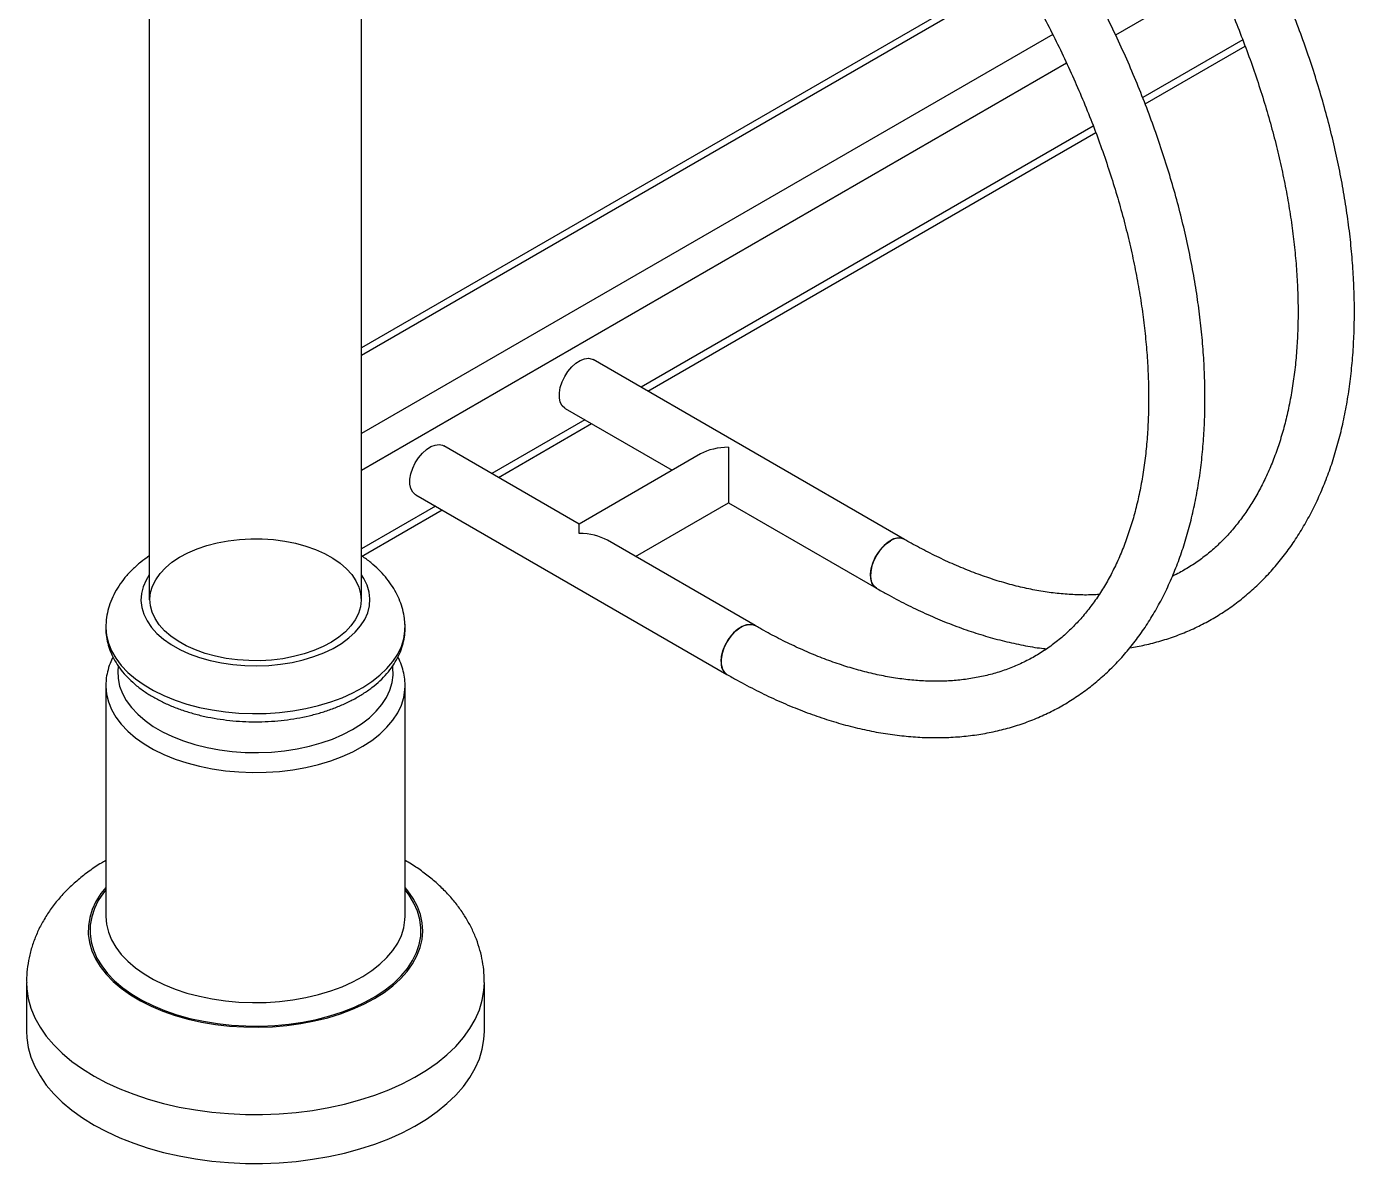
# Model space of a CAD drawing. Header units: millimetres. Extents: x 3621 to 9561, y -2206 to 1994.
# Drawn here: x 7408.9 to 7785.9, y -522.3 to -199.6 of the extents above; entities that cross this region are included whole.
import ezdxf

# ---------------------------------------------------------------- set-up
doc = ezdxf.new("R2010")
doc.units = ezdxf.units.MM

# ---------------------------------------------------------------- blocks, each defined once
blk = doc.blocks.new('izometria')
for p, q in [((-3176.19, 1597.22), (-3176.19, 1234.85)), ((-3115.89, 1234.85), (-3115.89, 1597.2)), ((-2929.82, 1413.76), (-3115.89, 1306.35)), ((-2928.87, 1412.15), (-3115.89, 1304.18)), ((-2873.27, 1411.59), (-2901.78, 1395.12)), ((-2919.64, 1395.26), (-3115.89, 1281.98)), ((-2865.69, 1393.75), (-2894.1, 1377.35)), ((-2893.4, 1375.59), (-2865.02, 1391.97)), ((-2915.7, 1387.09), (-3115.89, 1271.52)), ((-2908.12, 1369.26), (-3036.5, 1295.15)), ((-3034.62, 1294.06), (-2907.45, 1367.48)), ((-2961.73, 1251.98), (-3050.11, 1303.01)), ((-3052.5, 1285.91), (-3078.92, 1270.65)), ((-3058.11, 1289.15), (-3027.69, 1271.59)), ((-3077.05, 1269.57), (-3050.62, 1284.83)), ((-3054.11, 1256.33), (-3092.54, 1278.52)), ((-3019.69, 1276.21), (-3054.11, 1256.33)), ((-3100.54, 1264.66), (-3012.15, 1213.63)), ((-3094.92, 1261.42), (-3115.89, 1249.31)), ((-3115.89, 1247.15), (-3093.05, 1260.33)), ((-3038.11, 1247.1), (-3011.69, 1262.35)), ((-3011.69, 1262.35), (-2969.73, 1238.13)), ((-3004.15, 1227.49), (-3046.11, 1251.72)), ((-3188.54, 1210.35), (-3188.54, 1145.03)), ((-3103.54, 1145.03), (-3103.54, 1210.35)), ((-3211.04, 1126.25), (-3211.04, 1112.36)), ((-3081.04, 1112.36), (-3081.04, 1126.25))]:
    blk.add_line(p, q)
at = {"flags": 128}
for points in [[(-3058.11, 1289.15), (-3058.22, 1289.22), (-3058.96, 1289.91), (-3059.47, 1290.9), (-3059.74, 1292.13), (-3059.74, 1293.54), (-3059.47, 1295.07), (-3058.96, 1296.65), (-3058.22, 1298.2), (-3057.29, 1299.65), (-3056.21, 1300.94), (-3055.03, 1302), (-3053.81, 1302.78), (-3052.6, 1303.25), (-3051.46, 1303.38), (-3050.45, 1303.17), (-3050.11, 1303.01)], [(-3100.54, 1264.66), (-3100.65, 1264.73), (-3101.39, 1265.42), (-3101.9, 1266.41), (-3102.16, 1267.64), (-3102.16, 1269.05), (-3101.9, 1270.58), (-3101.39, 1272.16), (-3100.65, 1273.71), (-3099.72, 1275.16), (-3098.63, 1276.45), (-3097.46, 1277.51), (-3096.23, 1278.29), (-3095.03, 1278.76), (-3093.89, 1278.89), (-3092.88, 1278.68), (-3092.54, 1278.52)], [(-3011.69, 1278.12), (-3011.69, 1276.89), (-3011.69, 1275.49), (-3011.69, 1273.98), (-3011.69, 1272.39), (-3011.69, 1270.78), (-3011.69, 1269.2), (-3011.69, 1267.69), (-3011.69, 1266.29), (-3011.69, 1265.06), (-3011.69, 1264.02), (-3011.69, 1263.22), (-3011.69, 1262.67), (-3011.69, 1262.39), (-3011.69, 1262.35)], [(-3054.11, 1253.63), (-3054.11, 1254.72), (-3054.11, 1255.55), (-3054.11, 1256.09), (-3054.11, 1256.32), (-3054.11, 1256.33)], [(-3170.1, 1224.5), (-3171.89, 1226.06), (-3173.39, 1227.73), (-3174.56, 1229.48), (-3175.4, 1231.29), (-3175.89, 1233.14), (-3176.04, 1235.01), (-3175.83, 1236.89), (-3175.27, 1238.73), (-3174.37, 1240.53), (-3173.14, 1242.27), (-3171.59, 1243.92), (-3169.74, 1245.46), (-3167.62, 1246.88), (-3165.24, 1248.15), (-3162.63, 1249.27), (-3159.83, 1250.23), (-3156.87, 1251), (-3153.78, 1251.58), (-3150.6, 1251.96), (-3147.37, 1252.15), (-3144.12, 1252.13), (-3140.9, 1251.91), (-3137.73, 1251.49), (-3134.66, 1250.87), (-3131.73, 1250.07), (-3128.96, 1249.09), (-3126.4, 1247.94), (-3124.06, 1246.63), (-3121.98, 1245.19), (-3120.18, 1243.63), (-3118.69, 1241.97), (-3117.52, 1240.22), (-3116.68, 1238.4), (-3116.18, 1236.55), (-3116.04, 1234.68), (-3116.25, 1232.81), (-3116.8, 1230.96), (-3117.7, 1229.16), (-3118.93, 1227.42), (-3120.48, 1225.77), (-3122.33, 1224.23), (-3124.46, 1222.81), (-3126.84, 1221.54), (-3129.44, 1220.42), (-3132.24, 1219.47), (-3135.2, 1218.7), (-3138.29, 1218.11), (-3141.47, 1217.73), (-3144.7, 1217.54), (-3147.95, 1217.56), (-3151.18, 1217.78), (-3154.34, 1218.2), (-3157.41, 1218.82), (-3160.35, 1219.62), (-3163.11, 1220.61), (-3165.68, 1221.76), (-3168.02, 1223.06), (-3170.1, 1224.5)], [(-2961.73, 1251.98), (-2961.84, 1252.04), (-2962.81, 1252.34), (-2963.92, 1252.29), (-2965.11, 1251.9), (-2966.34, 1251.2), (-2967.53, 1250.2), (-2968.64, 1248.97), (-2969.62, 1247.55), (-2970.41, 1246.02), (-2970.98, 1244.44), (-2971.31, 1242.89), (-2971.37, 1241.44), (-2971.18, 1240.16), (-2970.72, 1239.11), (-2970.04, 1238.34), (-2969.73, 1238.13)], [(-2969.73, 1238.13), (-2970.41, 1238.69), (-2970.98, 1239.6), (-2971.31, 1240.78), (-2971.37, 1242.15), (-2971.18, 1243.66), (-2970.72, 1245.23), (-2970.04, 1246.8), (-2969.15, 1248.28), (-2968.1, 1249.61), (-2966.94, 1250.73), (-2965.73, 1251.59)], [(-3176.19, 1241.87), (-3177.07, 1240.43), (-3177.92, 1238.53), (-3178.41, 1236.58), (-3178.55, 1234.62), (-3178.33, 1232.66), (-3177.75, 1230.72), (-3176.83, 1228.83), (-3175.58, 1227.01), (-3174, 1225.27), (-3172.11, 1223.63)], [(-3172.11, 1223.63), (-3169.94, 1222.12), (-3167.5, 1220.75), (-3164.83, 1219.53), (-3161.95, 1218.48), (-3158.9, 1217.61), (-3155.71, 1216.93), (-3152.42, 1216.44), (-3149.05, 1216.16), (-3145.65, 1216.08), (-3142.25, 1216.21), (-3138.9, 1216.54), (-3135.62, 1217.07), (-3132.46, 1217.79), (-3129.45, 1218.71), (-3126.62, 1219.8), (-3124, 1221.05), (-3121.62, 1222.46), (-3119.51, 1224), (-3117.69, 1225.66), (-3116.18, 1227.42), (-3115, 1229.26), (-3114.16, 1231.16), (-3113.67, 1233.11), (-3113.53, 1235.07), (-3113.75, 1237.03), (-3114.32, 1238.97), (-3115.24, 1240.86), (-3115.89, 1241.87)], [(-3188.52, 1227.8), (-3188.54, 1226.97), (-3188.35, 1224.74), (-3187.81, 1222.53), (-3186.93, 1220.35), (-3185.71, 1218.24), (-3184.15, 1216.19), (-3182.29, 1214.23), (-3180.12, 1212.38)], [(-3180.12, 1212.38), (-3177.67, 1210.66), (-3174.96, 1209.06), (-3172.01, 1207.62), (-3168.84, 1206.34), (-3165.48, 1205.23), (-3161.97, 1204.3), (-3158.32, 1203.55), (-3154.57, 1203.01), (-3150.74, 1202.66), (-3146.88, 1202.51), (-3143.02, 1202.57), (-3139.17, 1202.83), (-3135.39, 1203.29), (-3131.69, 1203.95), (-3128.11, 1204.8), (-3124.68, 1205.83), (-3121.43, 1207.04), (-3118.38, 1208.41), (-3115.56, 1209.94), (-3112.99, 1211.61), (-3110.7, 1213.41), (-3108.7, 1215.32), (-3107.01, 1217.33), (-3105.64, 1219.42), (-3104.61, 1221.57), (-3103.92, 1223.77), (-3103.58, 1226), (-3103.56, 1227.81)], [(-3013.81, 1217.3), (-3013.68, 1218.78), (-3013.29, 1220.34), (-3012.66, 1221.92), (-3011.81, 1223.43), (-3010.8, 1224.8), (-3009.67, 1225.98), (-3008.46, 1226.91), (-3007.24, 1227.54), (-3006.06, 1227.84), (-3004.98, 1227.8), (-3004.15, 1227.49)], [(-3004.15, 1227.49), (-3004.49, 1227.66), (-3005.5, 1227.86), (-3006.64, 1227.73), (-3007.85, 1227.26), (-3009.07, 1226.48), (-3010.25, 1225.42), (-3011.33, 1224.14), (-3012.26, 1222.68), (-3013, 1221.13), (-3013.51, 1219.55), (-3013.78, 1218.02), (-3013.78, 1216.61), (-3013.51, 1215.38), (-3013, 1214.4), (-3012.26, 1213.7), (-3012.15, 1213.63)], [(-3185.02, 1215.87), (-3185.13, 1214.63), (-3185.05, 1212.48), (-3184.62, 1210.35), (-3183.84, 1208.25), (-3182.71, 1206.2), (-3181.26, 1204.22), (-3179.48, 1202.33), (-3177.4, 1200.55)], [(-3177.4, 1200.55), (-3175.04, 1198.89), (-3172.41, 1197.37), (-3169.55, 1196), (-3166.47, 1194.79), (-3163.21, 1193.76), (-3159.79, 1192.91), (-3156.25, 1192.25), (-3152.61, 1191.78), (-3148.92, 1191.52), (-3145.2, 1191.47), (-3141.48, 1191.62), (-3137.81, 1191.97), (-3134.22, 1192.52), (-3130.73, 1193.27), (-3127.37, 1194.2), (-3124.19, 1195.31), (-3121.21, 1196.6), (-3118.45, 1198.04), (-3115.94, 1199.63), (-3113.7, 1201.34), (-3111.76, 1203.18), (-3110.12, 1205.11), (-3108.81, 1207.12), (-3107.84, 1209.19), (-3107.22, 1211.31), (-3106.94, 1213.45), (-3107.02, 1215.6), (-3107.05, 1215.85)], [(-3180.12, 1195.69), (-3177.67, 1193.96), (-3174.96, 1192.37), (-3172.01, 1190.93), (-3168.84, 1189.64), (-3165.48, 1188.53), (-3161.97, 1187.6), (-3158.32, 1186.86), (-3154.57, 1186.31), (-3150.74, 1185.97), (-3146.88, 1185.82), (-3143.02, 1185.88), (-3139.17, 1186.14), (-3135.39, 1186.6), (-3131.69, 1187.26), (-3128.11, 1188.1), (-3124.68, 1189.14), (-3121.43, 1190.35), (-3118.38, 1191.72), (-3115.56, 1193.25), (-3112.99, 1194.92), (-3110.7, 1196.72), (-3108.7, 1198.63), (-3107.01, 1200.64), (-3105.64, 1202.73), (-3104.61, 1204.88), (-3103.92, 1207.08), (-3103.58, 1209.3), (-3103.54, 1210.42)], [(-3188.54, 1210.38), (-3188.54, 1210.28), (-3188.35, 1208.05), (-3187.81, 1205.84), (-3186.93, 1203.66), (-3185.71, 1201.54), (-3184.15, 1199.5), (-3182.29, 1197.54), (-3180.12, 1195.69)], [(-3188.54, 1153.19), (-3189.92, 1151.43), (-3191.32, 1149.22), (-3192.39, 1146.94), (-3193.11, 1144.62), (-3193.48, 1142.27), (-3193.5, 1139.91), (-3193.17, 1137.56), (-3192.49, 1135.23), (-3191.47, 1132.94), (-3190.11, 1130.72), (-3188.43, 1128.57), (-3186.43, 1126.51), (-3184.13, 1124.56)], [(-3188.54, 1152.53), (-3189.2, 1151.68), (-3190.66, 1149.47), (-3191.77, 1147.19), (-3192.54, 1144.87), (-3192.96, 1142.51), (-3193.02, 1140.15), (-3192.72, 1137.78), (-3192.06, 1135.45), (-3191.06, 1133.15), (-3189.71, 1130.92), (-3188.03, 1128.76), (-3186.03, 1126.69), (-3183.73, 1124.73)], [(-3184.13, 1124.56), (-3181.55, 1122.73), (-3178.71, 1121.04), (-3175.62, 1119.49), (-3172.32, 1118.1), (-3168.82, 1116.88), (-3165.15, 1115.84), (-3161.34, 1114.98), (-3157.42, 1114.32), (-3153.41, 1113.85), (-3149.35, 1113.59), (-3145.26, 1113.53), (-3141.18, 1113.67), (-3137.14, 1114.01), (-3133.16, 1114.55), (-3129.28, 1115.29), (-3125.52, 1116.21), (-3121.91, 1117.32), (-3118.49, 1118.61), (-3115.26, 1120.06), (-3112.27, 1121.66), (-3109.52, 1123.41), (-3107.04, 1125.29), (-3104.86, 1127.28), (-3102.97, 1129.37), (-3101.41, 1131.55), (-3100.18, 1133.8), (-3099.28, 1136.11), (-3098.74, 1138.44), (-3098.54, 1140.8), (-3098.69, 1143.16), (-3099.2, 1145.5), (-3100.05, 1147.81), (-3101.24, 1150.06), (-3102.77, 1152.25), (-3103.54, 1153.19)], [(-3183.73, 1124.73), (-3181.14, 1122.9), (-3178.28, 1121.2), (-3175.18, 1119.65), (-3171.85, 1118.27), (-3168.33, 1117.06), (-3164.64, 1116.03), (-3160.81, 1115.19), (-3156.86, 1114.54), (-3152.83, 1114.1), (-3148.75, 1113.86), (-3144.65, 1113.82), (-3140.57, 1114), (-3136.52, 1114.37), (-3132.54, 1114.95), (-3128.67, 1115.73), (-3124.93, 1116.7), (-3121.35, 1117.86), (-3117.96, 1119.19), (-3114.78, 1120.68), (-3111.84, 1122.33), (-3109.16, 1124.12), (-3106.76, 1126.04), (-3104.66, 1128.07), (-3102.88, 1130.21), (-3101.42, 1132.42), (-3100.3, 1134.7), (-3099.53, 1137.02), (-3099.12, 1139.38), (-3099.06, 1141.74), (-3099.36, 1144.1), (-3100.01, 1146.44), (-3101.02, 1148.73), (-3102.36, 1150.97), (-3103.54, 1152.53)], [(-3188.54, 1145.03), (-3188.54, 1144.96), (-3188.35, 1142.73), (-3187.81, 1140.51), (-3186.93, 1138.34), (-3185.71, 1136.22), (-3184.15, 1134.17), (-3182.29, 1132.22), (-3180.12, 1130.37)], [(-3180.12, 1130.37), (-3177.67, 1128.64), (-3174.96, 1127.05), (-3172.01, 1125.6), (-3168.84, 1124.32), (-3165.48, 1123.21), (-3161.97, 1122.28), (-3158.32, 1121.54), (-3154.57, 1120.99), (-3150.74, 1120.64), (-3146.88, 1120.5), (-3143.02, 1120.55), (-3139.17, 1120.81), (-3135.39, 1121.27), (-3131.69, 1121.93), (-3128.11, 1122.78), (-3124.68, 1123.81), (-3121.43, 1125.02), (-3118.38, 1126.4), (-3115.56, 1127.93), (-3112.99, 1129.6), (-3110.7, 1131.4), (-3108.7, 1133.31), (-3107.01, 1135.32), (-3105.64, 1137.41), (-3104.61, 1139.56), (-3103.92, 1141.76), (-3103.58, 1143.98), (-3103.54, 1145.03)], [(-3211.04, 1126.25), (-3210.96, 1124.41), (-3210.55, 1121.65), (-3209.78, 1118.91), (-3208.67, 1116.21), (-3207.22, 1113.57), (-3205.43, 1111), (-3203.31, 1108.5), (-3200.89, 1106.11), (-3198.16, 1103.83)], [(-3198.16, 1103.83), (-3195.15, 1101.67), (-3191.87, 1099.64), (-3188.34, 1097.76), (-3184.58, 1096.03), (-3180.61, 1094.47), (-3176.46, 1093.08), (-3172.13, 1091.88), (-3167.66, 1090.86), (-3163.08, 1090.03), (-3158.4, 1089.41), (-3153.65, 1088.98), (-3148.86, 1088.76), (-3144.06, 1088.74), (-3139.27, 1088.93), (-3134.51, 1089.32), (-3129.82, 1089.91), (-3125.21, 1090.7), (-3120.72, 1091.69), (-3116.37, 1092.86), (-3112.18, 1094.22), (-3108.17, 1095.75), (-3104.38, 1097.44), (-3100.81, 1099.3), (-3097.48, 1101.3), (-3094.42, 1103.44), (-3091.65, 1105.7), (-3089.17, 1108.08), (-3087, 1110.55), (-3085.15, 1113.11), (-3083.64, 1115.74), (-3082.46, 1118.43), (-3081.64, 1121.16), (-3081.16, 1123.92), (-3081.04, 1126.25)], [(-3211.04, 1112.36), (-3210.96, 1110.53), (-3210.55, 1107.77), (-3209.78, 1105.03), (-3208.67, 1102.33), (-3207.22, 1099.69), (-3205.43, 1097.11), (-3203.31, 1094.62), (-3200.89, 1092.23), (-3198.16, 1089.95)], [(-3198.16, 1089.95), (-3195.15, 1087.79), (-3191.87, 1085.76), (-3188.34, 1083.88), (-3184.58, 1082.15), (-3180.61, 1080.59), (-3176.46, 1079.2), (-3172.13, 1078), (-3167.66, 1076.98), (-3163.08, 1076.15), (-3158.4, 1075.53), (-3153.65, 1075.1), (-3148.86, 1074.88), (-3144.06, 1074.86), (-3139.27, 1075.05), (-3134.51, 1075.44), (-3129.82, 1076.03), (-3125.21, 1076.82), (-3120.72, 1077.8), (-3116.37, 1078.98), (-3112.18, 1080.33), (-3108.17, 1081.86), (-3104.38, 1083.56), (-3100.81, 1085.42), (-3097.48, 1087.42), (-3094.42, 1089.56), (-3091.65, 1091.82), (-3089.17, 1094.2), (-3087, 1096.67), (-3085.15, 1099.23), (-3083.64, 1101.86), (-3082.46, 1104.55), (-3081.64, 1107.28), (-3081.16, 1110.04), (-3081.04, 1112.36)]]:
    blk.add_lwpolyline(points, dxfattribs=at)
for centre, start, end in [((-2963.39, 1248.39), 65.1604, 126.179), ((-3009.87, 1216.87), 173.8175, 234.8339)]:
    blk.add_arc(centre, 3.96, start, end)
for centre, start_param, end_param in [((-3011.69, 1271.59), 1.570796, 2.356113), ((-3054.11, 1247.1), 0.785479, 1.570796)]:
    blk.add_ellipse(centre, major_axis=(11.31, 0), ratio=0.577382, start_param=start_param, end_param=end_param)
for points, knots in [([(-2897.75, 1221.2), (-2896.33, 1221.45), (-2893.34, 1221.97), (-2888.93, 1223.13), (-2884.5, 1224.59), (-2880.22, 1226.34), (-2876.09, 1228.37), (-2872.13, 1230.67), (-2868.33, 1233.24), (-2864.7, 1236.07), (-2861.25, 1239.16), (-2857.98, 1242.51), (-2854.9, 1246.11), (-2852.01, 1249.96), (-2849.31, 1254.05), (-2846.82, 1258.38), (-2844.54, 1262.93), (-2842.47, 1267.71), (-2840.61, 1272.7), (-2838.98, 1277.9), (-2837.57, 1283.29), (-2836.39, 1288.86), (-2835.44, 1294.61), (-2834.72, 1300.51), (-2834.24, 1306.57), (-2833.98, 1312.76), (-2833.96, 1319.09), (-2834.17, 1325.52), (-2834.61, 1332.06), (-2835.28, 1338.7), (-2836.18, 1345.41), (-2837.3, 1352.2), (-2838.64, 1359.04), (-2840.2, 1365.93), (-2841.98, 1372.85), (-2843.96, 1379.8), (-2846.16, 1386.76), (-2848.56, 1393.72), (-2851.16, 1400.67), (-2853.96, 1407.6), (-2856.95, 1414.49), (-2860.12, 1421.33), (-2863.47, 1428.12), (-2867, 1434.84), (-2870.69, 1441.48), (-2874.54, 1448.03), (-2878.56, 1454.48), (-2882.71, 1460.81), (-2887.01, 1467.02), (-2891.45, 1473.1), (-2896.01, 1479.03), (-2900.69, 1484.8), (-2905.49, 1490.41), (-2910.38, 1495.85), (-2915.38, 1501.1), (-2920.46, 1506.16), (-2925.62, 1511.02), (-2930.86, 1515.67), (-2936.15, 1520.1), (-2941.51, 1524.31), (-2946.9, 1528.28), (-2952.34, 1532), (-2957.29, 1535.16), (-2960.42, 1537.01), (-2961.73, 1537.77)], [0, 0, 0, 0, 0.0144221, 0.0303176, 0.0461473, 0.0619213, 0.0776533, 0.0933594, 0.1090572, 0.124759, 0.1404825, 0.1562439, 0.1720567, 0.1879313, 0.2038742, 0.2198881, 0.2359722, 0.2521226, 0.268333, 0.2845958, 0.3009022, 0.3172437, 0.3336123, 0.3500002, 0.3664013, 0.38281, 0.399222, 0.4156331, 0.4320408, 0.4484434, 0.4648399, 0.4812295, 0.4976119, 0.5139871, 0.5303552, 0.5467167, 0.5630718, 0.5794211, 0.5957653, 0.612105, 0.6284408, 0.6447735, 0.6611037, 0.6774324, 0.69376, 0.7100874, 0.7264152, 0.7427441, 0.7590747, 0.7754079, 0.7917443, 0.8080847, 0.8244299, 0.8407804, 0.8571371, 0.8735006, 0.8898715, 0.9062502, 0.9226372, 0.9390328, 0.955437, 0.9718497, 0.9882702, 1, 1, 1, 1]), ([(-2969.73, 1523.92), (-2968.85, 1523.4), (-2966.29, 1521.91), (-2962.06, 1519.24), (-2957.03, 1515.84), (-2952.01, 1512.19), (-2947.01, 1508.3), (-2942.05, 1504.19), (-2937.12, 1499.86), (-2932.25, 1495.31), (-2927.44, 1490.55), (-2922.7, 1485.6), (-2918.04, 1480.46), (-2913.47, 1475.14), (-2909, 1469.66), (-2904.64, 1464.01), (-2900.39, 1458.23), (-2896.27, 1452.3), (-2892.29, 1446.25), (-2888.44, 1440.09), (-2884.75, 1433.83), (-2881.2, 1427.48), (-2877.83, 1421.05), (-2874.62, 1414.56), (-2871.58, 1408.02), (-2868.73, 1401.44), (-2866.06, 1394.84), (-2863.59, 1388.22), (-2861.31, 1381.6), (-2859.23, 1375), (-2857.35, 1368.43), (-2855.69, 1361.89), (-2854.23, 1355.4), (-2852.98, 1348.99), (-2851.94, 1342.64), (-2851.12, 1336.39), (-2850.52, 1330.24), (-2850.13, 1324.21), (-2849.96, 1318.3), (-2850, 1312.53), (-2850.25, 1306.91), (-2850.72, 1301.45), (-2851.39, 1296.16), (-2852.27, 1291.04), (-2853.35, 1286.12), (-2854.63, 1281.39), (-2856.11, 1276.86), (-2857.78, 1272.54), (-2859.64, 1268.44), (-2861.69, 1264.56), (-2863.92, 1260.9), (-2866.33, 1257.48), (-2868.92, 1254.28), (-2871.69, 1251.33), (-2874.65, 1248.62), (-2877.77, 1246.15), (-2881.08, 1243.96), (-2883.72, 1242.42), (-2885.3, 1241.71), (-2885.67, 1241.55)], [0, 0, 0, 0, 0.009313, 0.02708, 0.044855, 0.062637, 0.080428, 0.098228, 0.116038, 0.133857, 0.151684, 0.169521, 0.187365, 0.205216, 0.223073, 0.240936, 0.258804, 0.276676, 0.294551, 0.312428, 0.330306, 0.348184, 0.366062, 0.383938, 0.401812, 0.419682, 0.437548, 0.455408, 0.473262, 0.491109, 0.508949, 0.52678, 0.544602, 0.562413, 0.580215, 0.598006, 0.615786, 0.633555, 0.651315, 0.669066, 0.68681, 0.704549, 0.722287, 0.740028, 0.757777, 0.775541, 0.79333, 0.811155, 0.829029, 0.846968, 0.864989, 0.883108, 0.901341, 0.919702, 0.938194, 0.956813, 0.975538, 0.994337, 1, 1, 1, 1]), ([(-3012.15, 1213.63), (-3011.18, 1213.08), (-3008.39, 1211.49), (-3003.75, 1209.06), (-2998.25, 1206.42), (-2992.76, 1204.07), (-2987.29, 1202), (-2981.85, 1200.21), (-2976.44, 1198.71), (-2971.09, 1197.51), (-2965.79, 1196.6), (-2960.57, 1196), (-2955.43, 1195.69), (-2950.39, 1195.69), (-2945.45, 1195.98), (-2940.62, 1196.57), (-2935.92, 1197.46), (-2931.35, 1198.64), (-2926.93, 1200.1), (-2922.65, 1201.85), (-2918.52, 1203.88), (-2914.56, 1206.17), (-2910.76, 1208.74), (-2907.13, 1211.58), (-2903.68, 1214.67), (-2900.41, 1218.02), (-2897.33, 1221.62), (-2894.43, 1225.47), (-2891.74, 1229.56), (-2889.25, 1233.88), (-2886.96, 1238.44), (-2884.89, 1243.22), (-2883.04, 1248.21), (-2881.4, 1253.41), (-2880, 1258.79), (-2878.82, 1264.37), (-2877.87, 1270.11), (-2877.15, 1276.02), (-2876.66, 1282.08), (-2876.41, 1288.27), (-2876.39, 1294.59), (-2876.6, 1301.03), (-2877.04, 1307.57), (-2877.71, 1314.21), (-2878.6, 1320.92), (-2879.72, 1327.7), (-2881.07, 1334.55), (-2882.63, 1341.44), (-2884.4, 1348.36), (-2886.39, 1355.31), (-2888.59, 1362.27), (-2890.99, 1369.23), (-2893.59, 1376.18), (-2896.39, 1383.1), (-2899.37, 1390), (-2902.54, 1396.84), (-2905.9, 1403.63), (-2909.42, 1410.35), (-2913.12, 1416.99), (-2916.97, 1423.54), (-2920.98, 1429.99), (-2925.14, 1436.32), (-2929.44, 1442.53), (-2933.88, 1448.6), (-2938.44, 1454.53), (-2943.12, 1460.31), (-2947.91, 1465.92), (-2952.81, 1471.36), (-2957.8, 1476.61), (-2962.89, 1481.67), (-2968.05, 1486.53), (-2973.28, 1491.18), (-2978.58, 1495.61), (-2983.93, 1499.82), (-2989.33, 1503.79), (-2994.77, 1507.51), (-2999.71, 1510.67), (-3002.85, 1512.51), (-3004.15, 1513.28)], [0, 0, 0, 0, 0.007103, 0.020545, 0.033992, 0.047438, 0.060878, 0.074309, 0.087726, 0.101121, 0.114488, 0.12782, 0.141109, 0.154347, 0.16753, 0.180654, 0.193717, 0.20672, 0.21967, 0.232575, 0.245445, 0.258294, 0.271136, 0.283981, 0.296844, 0.309738, 0.322675, 0.335661, 0.348704, 0.361805, 0.374963, 0.388175, 0.401436, 0.414741, 0.428081, 0.441449, 0.45484, 0.468247, 0.481664, 0.495088, 0.508514, 0.52194, 0.535363, 0.548782, 0.562195, 0.575603, 0.589005, 0.602402, 0.615792, 0.629177, 0.642557, 0.655932, 0.669303, 0.68267, 0.696034, 0.709396, 0.722755, 0.736113, 0.749471, 0.762828, 0.776185, 0.789544, 0.802903, 0.816265, 0.82963, 0.842998, 0.856369, 0.869745, 0.883126, 0.896513, 0.909906, 0.923305, 0.936711, 0.950124, 0.963544, 0.976971, 0.990404, 1, 1, 1, 1]), ([(-3012.15, 1499.42), (-3011.27, 1498.91), (-3008.72, 1497.42), (-3004.49, 1494.75), (-2999.46, 1491.35), (-2994.44, 1487.7), (-2989.44, 1483.81), (-2984.47, 1479.7), (-2979.55, 1475.36), (-2974.68, 1470.81), (-2969.87, 1466.06), (-2965.13, 1461.11), (-2960.47, 1455.97), (-2955.9, 1450.65), (-2951.43, 1445.16), (-2947.07, 1439.52), (-2942.82, 1433.73), (-2938.7, 1427.81), (-2934.71, 1421.76), (-2930.87, 1415.6), (-2927.17, 1409.34), (-2923.63, 1402.99), (-2920.25, 1396.56), (-2917.04, 1390.07), (-2914.01, 1383.53), (-2911.16, 1376.95), (-2908.49, 1370.35), (-2906.02, 1363.73), (-2903.74, 1357.11), (-2901.66, 1350.51), (-2899.78, 1343.93), (-2898.11, 1337.4), (-2896.65, 1330.91), (-2895.4, 1324.49), (-2894.37, 1318.15), (-2893.55, 1311.9), (-2892.95, 1305.75), (-2892.56, 1299.72), (-2892.38, 1293.81), (-2892.42, 1288.04), (-2892.68, 1282.42), (-2893.14, 1276.96), (-2893.82, 1271.66), (-2894.69, 1266.55), (-2895.78, 1261.62), (-2897.06, 1256.89), (-2898.54, 1252.37), (-2900.21, 1248.05), (-2902.07, 1243.95), (-2904.11, 1240.07), (-2906.34, 1236.41), (-2908.76, 1232.99), (-2911.35, 1229.79), (-2914.12, 1226.84), (-2917.07, 1224.12), (-2920.2, 1221.66), (-2923.5, 1219.45), (-2926.98, 1217.51), (-2930.61, 1215.84), (-2934.39, 1214.44), (-2938.31, 1213.33), (-2942.36, 1212.5), (-2946.53, 1211.95), (-2950.81, 1211.68), (-2955.19, 1211.7), (-2959.66, 1211.99), (-2964.23, 1212.55), (-2968.88, 1213.39), (-2973.6, 1214.51), (-2978.39, 1215.89), (-2983.25, 1217.55), (-2988.15, 1219.48), (-2993.11, 1221.67), (-2998, 1224.09), (-3001.69, 1226.08), (-3003.71, 1227.24), (-3004.15, 1227.49)], [0, 0, 0, 0, 0.007128, 0.020725, 0.034329, 0.047938, 0.061555, 0.075178, 0.088808, 0.102445, 0.116089, 0.12974, 0.143397, 0.157059, 0.170726, 0.184397, 0.198072, 0.21175, 0.22543, 0.239112, 0.252795, 0.266478, 0.28016, 0.293842, 0.307521, 0.321197, 0.334871, 0.34854, 0.362204, 0.375863, 0.389517, 0.403163, 0.416803, 0.430435, 0.444059, 0.457675, 0.471283, 0.484882, 0.498474, 0.51206, 0.52564, 0.539216, 0.552792, 0.56637, 0.579953, 0.593549, 0.607164, 0.620806, 0.634486, 0.648215, 0.662007, 0.675874, 0.689829, 0.70388, 0.718033, 0.732283, 0.746614, 0.761001, 0.775408, 0.789784, 0.804098, 0.818326, 0.832456, 0.846487, 0.860424, 0.87428, 0.888065, 0.901794, 0.915479, 0.929131, 0.942758, 0.95637, 0.969972, 0.983569, 0.996441, 1, 1, 1, 1]), ([(-2906.45, 1236.35), (-2907.1, 1236.3), (-2909.16, 1236.15), (-2912.77, 1236.2), (-2917.24, 1236.48), (-2921.8, 1237.04), (-2926.45, 1237.88), (-2931.17, 1239), (-2935.97, 1240.39), (-2940.82, 1242.05), (-2945.73, 1243.97), (-2950.68, 1246.17), (-2955.58, 1248.58), (-2959.27, 1250.57), (-2961.29, 1251.73), (-2961.73, 1251.98)], [0, 0, 0, 0, 0.040297, 0.12743, 0.214047, 0.300229, 0.386057, 0.471609, 0.556953, 0.642148, 0.727242, 0.812275, 0.897277, 0.977749, 1, 1, 1, 1]), ([(-3176.19, 1247.26), (-3177.01, 1246.68), (-3178.73, 1245.49), (-3181.03, 1243.44), (-3183.12, 1241.18), (-3184.88, 1238.79), (-3186.31, 1236.3), (-3187.4, 1233.73), (-3188.11, 1231.13), (-3188.47, 1229.14), (-3188.48, 1228.03), (-3188.49, 1227.79)], [0, 0, 0, 0, 0.120312, 0.249977, 0.377855, 0.502958, 0.624633, 0.742739, 0.857596, 0.969837, 1, 1, 1, 1]), ([(-3103.59, 1227.81), (-3103.62, 1228.39), (-3103.7, 1229.81), (-3104.18, 1232.05), (-3104.98, 1234.5), (-3106.07, 1236.88), (-3107.45, 1239.16), (-3109.11, 1241.35), (-3111.05, 1243.44), (-3113.29, 1245.4), (-3114.92, 1246.67), (-3115.85, 1247.24), (-3115.89, 1247.26)], [0, 0, 0, 0, 0.073667, 0.182841, 0.292367, 0.403107, 0.515844, 0.631214, 0.749607, 0.871062, 0.995224, 1, 1, 1, 1]), ([(-2969.73, 1238.13), (-2968.76, 1237.58), (-2965.96, 1235.98), (-2961.32, 1233.55), (-2955.82, 1230.92), (-2950.33, 1228.56), (-2944.86, 1226.49), (-2939.42, 1224.7), (-2934.01, 1223.2), (-2928.66, 1222.02), (-2924.46, 1221.25), (-2922.06, 1220.99), (-2921.41, 1220.92)], [0, 0, 0, 0, 0.059436, 0.171913, 0.284428, 0.396932, 0.509395, 0.621779, 0.734041, 0.846126, 0.957976, 1, 1, 1, 1]), ([(-3188.49, 1227.76), (-3188.51, 1227.19), (-3188.58, 1225.84), (-3188.3, 1223.7), (-3187.73, 1221.4), (-3186.85, 1219.15), (-3185.68, 1216.96), (-3184.2, 1214.85), (-3182.44, 1212.83), (-3180.73, 1211.21), (-3179.58, 1210.29), (-3179.18, 1209.97)], [0, 0, 0, 0, 0.0855768, 0.2031313, 0.3206627, 0.4390652, 0.5591265, 0.6813553, 0.8059081, 0.9325869, 1, 1, 1, 1]), ([(-3179.18, 1209.97), (-3178.74, 1209.65), (-3177.52, 1208.72), (-3175.31, 1207.32), (-3172.51, 1205.82), (-3169.5, 1204.48), (-3166.33, 1203.31), (-3163.01, 1202.33), (-3159.58, 1201.52), (-3156.04, 1200.9), (-3152.44, 1200.47), (-3148.8, 1200.23), (-3145.14, 1200.18), (-3141.48, 1200.32), (-3137.85, 1200.66), (-3134.29, 1201.18), (-3130.8, 1201.89), (-3127.42, 1202.79), (-3124.17, 1203.86), (-3121.07, 1205.12), (-3118.14, 1206.55), (-3115.42, 1208.14), (-3112.92, 1209.9), (-3110.66, 1211.81), (-3108.68, 1213.86), (-3107, 1216.03), (-3105.64, 1218.3), (-3104.61, 1220.63), (-3103.9, 1223), (-3103.56, 1225.38), (-3103.47, 1227.02), (-3103.57, 1227.84), (-3103.57, 1227.87)], [0, 0, 0, 0, 0.01914, 0.054488, 0.089887, 0.12531, 0.160689, 0.196, 0.231239, 0.266413, 0.301535, 0.336622, 0.371692, 0.406766, 0.441857, 0.476986, 0.512171, 0.547433, 0.58279, 0.618256, 0.653835, 0.68952, 0.725275, 0.760994, 0.796539, 0.831727, 0.866372, 0.900337, 0.933593, 0.966228, 0.998428, 1, 1, 1, 1]), ([(-3186.49, 1218.58), (-3186.79, 1217.97), (-3187.45, 1216.62), (-3188.1, 1214.42), (-3188.49, 1212.29), (-3188.5, 1210.94), (-3188.5, 1210.39)], [0, 0, 0, 0, 0.233785, 0.521779, 0.804453, 1, 1, 1, 1]), ([(-3103.57, 1210.43), (-3103.56, 1210.67), (-3103.53, 1211.68), (-3103.78, 1213.47), (-3104.35, 1215.76), (-3104.97, 1217.46), (-3105.47, 1218.37), (-3105.58, 1218.56)], [0, 0, 0, 0, 0.0844553, 0.3634341, 0.6423754, 0.9233639, 1, 1, 1, 1]), ([(-3188.54, 1160.83), (-3188.95, 1160.6), (-3190.6, 1159.67), (-3193.25, 1157.86), (-3196.46, 1155.38), (-3199.39, 1152.7), (-3202.02, 1149.86), (-3204.32, 1146.88), (-3206.3, 1143.79), (-3207.93, 1140.62), (-3209.22, 1137.38), (-3210.17, 1134.1), (-3210.77, 1130.81), (-3211.05, 1128.18), (-3211.01, 1126.66), (-3211, 1126.24)], [0, 0, 0, 0, 0.031374, 0.123574, 0.215391, 0.306325, 0.395868, 0.483609, 0.56931, 0.652934, 0.734605, 0.814566, 0.893122, 0.970614, 1, 1, 1, 1]), ([(-3081.06, 1126.25), (-3081.07, 1127.16), (-3081.1, 1129.16), (-3081.52, 1132.23), (-3082.25, 1135.4), (-3083.27, 1138.51), (-3084.59, 1141.54), (-3086.2, 1144.49), (-3088.09, 1147.34), (-3090.26, 1150.09), (-3092.72, 1152.72), (-3095.46, 1155.24), (-3098.48, 1157.6), (-3101.18, 1159.48), (-3102.94, 1160.49), (-3103.54, 1160.83)], [0, 0, 0, 0, 0.06458, 0.140948, 0.217296, 0.293992, 0.3714, 0.449866, 0.529707, 0.611183, 0.694463, 0.779584, 0.866432, 0.95474, 1, 1, 1, 1])]:
    blk.add_open_spline(points, degree=3, knots=knots)

msp = doc.modelspace()

# ---------------------------------------------------------------- block references
msp.add_blockref('izometria', (10619.91, -1597.16))

doc.saveas('drawing.dxf')
